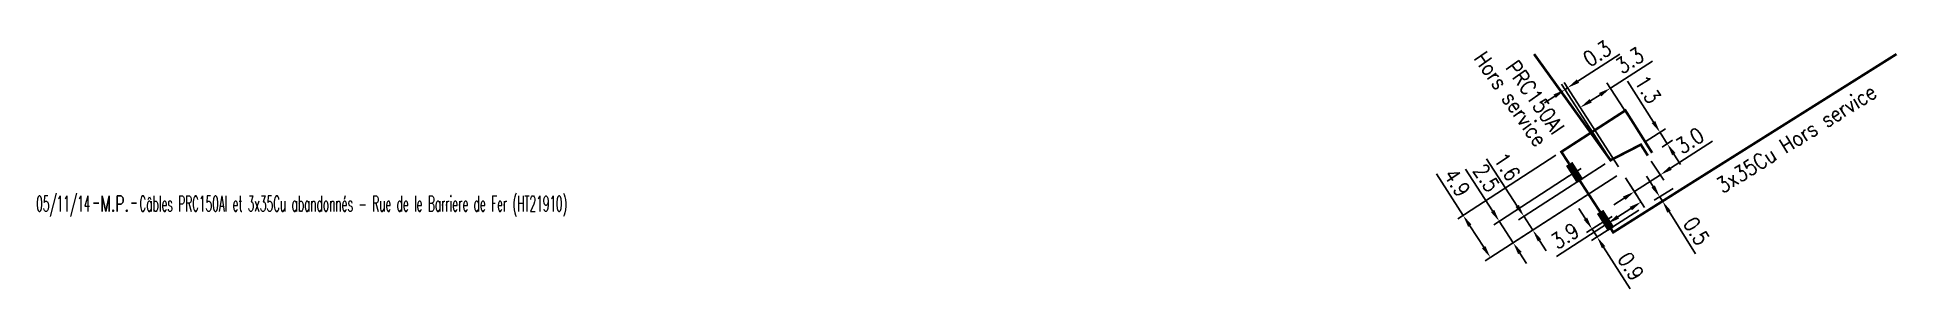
# Model space of a CAD drawing. Header units: millimetres. Extents: x 76015 to 76196, y 157977 to 158002.
import ezdxf
from ezdxf.enums import TextEntityAlignment as Align

# ---------------------------------------------------------------- set-up
doc = ezdxf.new("R2010")
doc.units = ezdxf.units.MM
doc.layers.get('0').update_dxf_attribs({"linetype": 'CONTINUOUS'})
doc.layers.get('DEFPOINTS').update_dxf_attribs({"linetype": 'CONTINUOUS'})
doc.layers.add('M_300', color=7, linetype='CONTINUOUS')
doc.layers.add('M_908', color=252, linetype='CONTINUOUS')
doc.styles.add('M_ROMANS', font='ROMANS.shx', dxfattribs={"width": 0.75})
doc.styles.get("Standard").update_dxf_attribs({"font": 'romans.shx', "width": 0.85})
doc.linetypes.add('MT_HS', pattern='A,2,-1,["E",Standard,S=0.85,R=0,X=-0.27,Y=-0.4],-1', length=4)
doc.dimstyles.get("Standard").update_dxf_attribs({"dimtxt": 1.5, "dimasz": 1.2, "dimexe": 0.625, "dimexo": 0.625, "dimgap": 0.25, "dimtad": 1, "dimdec": 1, "dimzin": 0, "dimdsep": 46, "dimtxsty": 'Standard', "dimcen": -0.5, "dimadec": 0, "dimazin": 0, "dimtfac": 1, "dimtdec": 1, "dimtmove": 0, "dimatfit": 3, "dimfxl": 1, "dimtolj": 1, "dimtzin": 0, "dimarcsym": 0})

# ---------------------------------------------------------------- blocks, each defined once
blk = doc.blocks.new('M_300_04')
at = {"color": 0, "linetype": 'Continuous'}
blk.add_line((0, 1.125), (0, -0.375), dxfattribs=at)
blk.add_solid([(-1, 0.75), (-1, 0), (1, 0.75), (1, 0)], dxfattribs=at)
at = {"color": 0, "linetype": 'Continuous', "style": 'M_ROMANS', "width": 0.75, "flags": 3}
for tag, p in [('DEF_LEG', (0, -4.625)), ('DEF_COUP', (0, -7.125)), ('DEF_TYPE', (0, -9.625))]:
    blk.add_attdef(tag, text='', height=1.2, dxfattribs=at).set_placement(p, align=Align.MIDDLE)
blk = doc.blocks.new('*D1')
at = {"layer": 'DEFPOINTS', "color": 0, "linetype": 'Continuous'}
for p in [(76171.99, 157990.09), (76169.47, 157988.46), (76170.69, 157986.58)]:
    blk.add_point(p, dxfattribs=at)
at = {"layer": 'M_908', "color": 0, "linetype": 'Continuous', "lineweight": -2}
for p, q in [((76174.21, 157988.86), (76178.3, 157991.51)), ((76169.81, 157987.93), (76171.03, 157986.06)), ((76170.69, 157986.58), (76173.21, 157988.21)), ((76172.33, 157989.56), (76173.55, 157987.69)), ((76169.68, 157985.93), (76168.67, 157985.28))]:
    blk.add_line(p, q, dxfattribs=at)
at = {"layer": 'M_908', "color": 0, "linetype": 'Continuous'}
for points in [[(76174.11, 157989.03), (76174.32, 157988.7), (76173.21, 157988.21)], [(76169.57, 157986.1), (76169.79, 157985.76), (76170.69, 157986.58)]]:
    blk.add_solid(points, dxfattribs=at)
at = {"layer": 'M_908', "color": 0, "linetype": 'Continuous', "insert": (76176.08, 157991.56), "char_height": 1.5, "attachment_point": 5, "rotation": 32.9114}
blk.add_mtext('\\A1;3.0', dxfattribs=at)
blk = doc.blocks.new('*D2')
at = {"layer": 'DEFPOINTS', "color": 0, "linetype": 'Continuous'}
for p in [(76165.4, 157994.79), (76172.41, 157990.36), (76169.47, 157988.46)]:
    blk.add_point(p, dxfattribs=at)
at = {"layer": 'M_908', "color": 0, "linetype": 'Continuous', "lineweight": -2}
for p, q in [((76168.34, 157996.68), (76172.44, 157999.32)), ((76172.08, 157990.88), (76168, 157997.21)), ((76169.13, 157988.98), (76165.06, 157995.31)), ((76166.41, 157995.44), (76167.33, 157996.03))]:
    blk.add_line(p, q, dxfattribs=at)
at = {"layer": 'M_908', "color": 0, "linetype": 'Continuous'}
for points in [[(76166.3, 157995.61), (76166.52, 157995.27), (76165.4, 157994.79)], [(76167.22, 157996.2), (76167.44, 157995.87), (76168.34, 157996.68)]]:
    blk.add_solid(points, dxfattribs=at)
at = {"layer": 'M_908', "color": 0, "linetype": 'Continuous', "insert": (76170.22, 157999.38), "char_height": 1.5, "attachment_point": 5, "rotation": 32.7664}
blk.add_mtext('\\A1;3.3', dxfattribs=at)
blk = doc.blocks.new('*D3')
at = {"layer": 'DEFPOINTS', "color": 0, "linetype": 'Continuous'}
for p in [(76171.31, 157991.16), (76172.85, 157990.6), (76173.88, 157991.25)]:
    blk.add_point(p, dxfattribs=at)
at = {"layer": 'M_908', "color": 0, "linetype": 'Continuous', "lineweight": -2}
for p, q in [((76172.54, 157993.36), (76170, 157997.35)), ((76171.84, 157991.5), (76173.71, 157992.69)), ((76173.88, 157991.25), (76173.18, 157992.35)), ((76173.38, 157990.93), (76174.41, 157991.59)), ((76174.52, 157990.24), (76175.17, 157989.23))]:
    blk.add_line(p, q, dxfattribs=at)
at = {"layer": 'M_908', "color": 0, "linetype": 'Continuous'}
for points in [[(76172.71, 157993.47), (76172.37, 157993.26), (76173.18, 157992.35)], [(76174.69, 157990.35), (76174.36, 157990.13), (76173.88, 157991.25)]]:
    blk.add_solid(points, dxfattribs=at)
at = {"layer": 'M_908', "color": 0, "linetype": 'Continuous', "insert": (76171.99, 157996.55), "char_height": 1.5, "attachment_point": 5, "rotation": 302.4289}
blk.add_mtext('\\A1;1.3', dxfattribs=at)
blk = doc.blocks.new('*D4')
at = {"layer": 'DEFPOINTS', "color": 0, "linetype": 'Continuous'}
for p in [(76174.99, 157987.22), (76175.26, 157986.8), (76173.15, 157986.06)]:
    blk.add_point(p, dxfattribs=at)
at = {"layer": 'M_908', "color": 0, "linetype": 'Continuous', "lineweight": -2}
for p, q in [((76172.51, 157987.08), (76171.87, 157988.09)), ((76174.46, 157986.89), (76172.62, 157985.73)), ((76174.73, 157986.46), (76172.89, 157985.3)), ((76173.15, 157986.06), (76173.42, 157985.64)), ((76174.06, 157984.62), (76176.65, 157980.5))]:
    blk.add_line(p, q, dxfattribs=at)
at = {"layer": 'M_908', "color": 0, "linetype": 'Continuous'}
for points in [[(76172.68, 157987.18), (76172.34, 157986.97), (76173.15, 157986.06)], [(76174.22, 157984.73), (76173.89, 157984.51), (76173.42, 157985.64)]]:
    blk.add_solid(points, dxfattribs=at)
at = {"layer": 'M_908', "color": 0, "linetype": 'Continuous', "insert": (76176.73, 157982.72), "char_height": 1.5, "attachment_point": 5, "rotation": 302.1628}
blk.add_mtext('\\A1;0.5', dxfattribs=at)
blk = doc.blocks.new('*D5')
at = {"layer": 'DEFPOINTS', "color": 0, "linetype": 'Continuous'}
for p in [(76164.16, 157996.71), (76168.35, 157989.64), (76169.47, 157988.46)]:
    blk.add_point(p, dxfattribs=at)
at = {"layer": 'M_908', "color": 0, "linetype": 'Continuous', "lineweight": -2}
for p, q in [((76165.17, 157997.36), (76169.27, 157999.99)), ((76168.01, 157990.17), (76163.57, 157997.07)), ((76169.13, 157988.99), (76163.82, 157997.23)), ((76162.9, 157995.89), (76161.89, 157995.24)), ((76163.91, 157996.54), (76164.16, 157996.71))]:
    blk.add_line(p, q, dxfattribs=at)
at = {"layer": 'M_908', "color": 0, "linetype": 'Continuous'}
for points in [[(76165.06, 157997.53), (76165.28, 157997.19), (76164.16, 157996.71)], [(76162.79, 157996.06), (76163.01, 157995.72), (76163.91, 157996.54)]]:
    blk.add_solid(points, dxfattribs=at)
at = {"layer": 'M_908', "color": 0, "linetype": 'Continuous', "insert": (76167.05, 158000.05), "char_height": 1.5, "attachment_point": 5, "rotation": 32.7777}
blk.add_mtext('\\A1;0.3', dxfattribs=at)
blk = doc.blocks.new('*D6')
at = {"layer": 'DEFPOINTS', "color": 0, "linetype": 'Continuous'}
for p in [(76168.35, 157989.64), (76169.47, 157988.46), (76160.76, 157982.82)]:
    blk.add_point(p, dxfattribs=at)
at = {"layer": 'M_908', "color": 0, "linetype": 'Continuous', "lineweight": -2}
for p, q in [((76159.24, 157985.17), (76156.26, 157989.79)), ((76167.83, 157989.3), (76159.37, 157983.83)), ((76168.95, 157988.12), (76160.24, 157982.48)), ((76160.76, 157982.82), (76159.89, 157984.17)), ((76161.41, 157981.82), (76162.07, 157980.81))]:
    blk.add_line(p, q, dxfattribs=at)
at = {"layer": 'M_908', "color": 0, "linetype": 'Continuous'}
for points in [[(76159.41, 157985.28), (76159.07, 157985.07), (76159.89, 157984.17)], [(76161.58, 157981.92), (76161.25, 157981.71), (76160.76, 157982.82)]]:
    blk.add_solid(points, dxfattribs=at)
at = {"layer": 'M_908', "color": 0, "linetype": 'Continuous', "insert": (76158.25, 157989), "char_height": 1.5, "attachment_point": 5, "rotation": 302.9098}
blk.add_mtext('\\A1;1.6', dxfattribs=at)
blk = doc.blocks.new('*D7')
at = {"layer": 'DEFPOINTS', "color": 0, "linetype": 'Continuous'}
for p in [(76163.55, 157990.46), (76169.47, 157988.46), (76156.62, 157980.15)]:
    blk.add_point(p, dxfattribs=at)
at = {"layer": 'M_908', "color": 0, "linetype": 'Continuous', "lineweight": -2}
for p, q in [((76163.02, 157990.12), (76153.44, 157983.92)), ((76153.96, 157984.26), (76151.35, 157988.3)), ((76168.95, 157988.12), (76156.1, 157979.81)), ((76155.97, 157981.15), (76154.61, 157983.25))]:
    blk.add_line(p, q, dxfattribs=at)
at = {"layer": 'M_908', "color": 0, "linetype": 'Continuous'}
for points in [[(76154.78, 157983.36), (76154.45, 157983.14), (76153.96, 157984.26)], [(76156.14, 157981.26), (76155.8, 157981.04), (76156.62, 157980.15)]]:
    blk.add_solid(points, dxfattribs=at)
at = {"layer": 'M_908', "color": 0, "linetype": 'Continuous', "insert": (76153.38, 157987.46), "char_height": 1.5, "attachment_point": 5, "rotation": 302.9098}
blk.add_mtext('\\A1;4.9', dxfattribs=at)
blk = doc.blocks.new('*D8')
at = {"layer": 'DEFPOINTS', "color": 0, "linetype": 'Continuous'}
for p in [(76164.84, 157988.44), (76169.47, 157988.46), (76158.85, 157981.58)]:
    blk.add_point(p, dxfattribs=at)
at = {"layer": 'M_300', "color": 0, "linetype": 'Continuous', "lineweight": -2}
for p, q in [((76156.84, 157984.69), (76154.19, 157988.78)), ((76164.32, 157988.1), (76156.96, 157983.34)), ((76168.95, 157988.12), (76158.32, 157981.24)), ((76158.85, 157981.58), (76157.49, 157983.68)), ((76159.5, 157980.58), (76160.15, 157979.57))]:
    blk.add_line(p, q, dxfattribs=at)
at = {"layer": 'M_300', "color": 0, "linetype": 'Continuous'}
for points in [[(76157, 157984.8), (76156.67, 157984.58), (76157.49, 157983.68)], [(76159.67, 157980.69), (76159.33, 157980.47), (76158.85, 157981.58)]]:
    blk.add_solid(points, dxfattribs=at)
at = {"layer": 'M_300', "color": 0, "linetype": 'Continuous', "insert": (76156.24, 157987.92), "char_height": 1.5, "attachment_point": 5, "rotation": 302.9098}
blk.add_mtext('\\A1;2.5', dxfattribs=at)
blk = doc.blocks.new('*D9')
at = {"layer": 'DEFPOINTS', "color": 0, "linetype": 'Continuous'}
for p in [(76169.47, 157988.46), (76171.34, 157985.57), (76167.86, 157983.76)]:
    blk.add_point(p, dxfattribs=at)
at = {"layer": 'M_908', "color": 0, "linetype": 'Continuous', "lineweight": -2}
for p, q in [((76169.81, 157987.93), (76171.68, 157985.04)), ((76170.33, 157984.92), (76169.07, 157984.1)), ((76168.06, 157983.45), (76163.06, 157980.24)), ((76168.2, 157983.23), (76168.4, 157982.93))]:
    blk.add_line(p, q, dxfattribs=at)
at = {"layer": 'M_908', "color": 0, "linetype": 'Continuous'}
for points in [[(76168.96, 157984.27), (76169.18, 157983.94), (76168.06, 157983.45)], [(76170.22, 157985.09), (76170.44, 157984.75), (76171.34, 157985.57)]]:
    blk.add_solid(points, dxfattribs=at)
at = {"layer": 'M_908', "color": 0, "linetype": 'Continuous', "insert": (76163.9, 157982.26), "char_height": 1.5, "attachment_point": 5, "rotation": 32.7946}
blk.add_mtext('\\A1;3.9', dxfattribs=at)
blk = doc.blocks.new('*D10')
at = {"layer": 'DEFPOINTS', "color": 0, "linetype": 'Continuous'}
for p in [(76171.64, 157985.1), (76167.86, 157983.76), (76167.03, 157982.16)]:
    blk.add_point(p, dxfattribs=at)
at = {"layer": 'M_300', "color": 0, "linetype": 'Continuous', "lineweight": -2}
for p, q in [((76165.9, 157983.93), (76165.26, 157984.94)), ((76171.11, 157984.76), (76166.5, 157981.82)), ((76167.34, 157983.42), (76166.02, 157982.58)), ((76166.55, 157982.92), (76167.03, 157982.16)), ((76167.67, 157981.15), (76170.26, 157977.09))]:
    blk.add_line(p, q, dxfattribs=at)
at = {"layer": 'M_300', "color": 0, "linetype": 'Continuous'}
for points in [[(76166.07, 157984.04), (76165.73, 157983.82), (76166.55, 157982.92)], [(76167.84, 157981.25), (76167.51, 157981.04), (76167.03, 157982.16)]]:
    blk.add_solid(points, dxfattribs=at)
at = {"layer": 'M_300', "color": 0, "linetype": 'Continuous', "insert": (76170.34, 157979.28), "char_height": 1.5, "attachment_point": 5, "rotation": 302.5011}
blk.add_mtext('\\A1;0.9', dxfattribs=at)
blk = doc.blocks.new('GIS_MODF')
at = {"color": 0, "linetype": 'Continuous', "flags": 128}
for points in [[(-2.18, -0.01), (-1.68, -0.01)], [(1.52, -0.01), (2.02, -0.01)]]:
    blk.add_lwpolyline(points, dxfattribs=at)
at = {"color": 0, "linetype": 'Continuous', "width": 0.5}
blk.add_attdef('DATE', text='', height=1.5, dxfattribs=at).set_placement((-2.5, -0.8), align=Align.RIGHT)
at = {"color": 0, "linetype": 'Continuous', "width": 1.771291}
blk.add_attdef('USER', text='', height=1.5, dxfattribs=at).set_placement((-1.51, -0.8), (1.28, -0.8), align=Align.FIT)
at = {"color": 0, "linetype": 'Continuous', "width": 0.5}
blk.add_attdef('DESC', (2.29, -0.8), '', height=1.5, dxfattribs=at)

msp = doc.modelspace()

# ---------------------------------------------------------------- linework, layer by layer
at = {"layer": 'M_908', "linetype": 'MT_HS', "const_width": 0.25, "flags": 128}
for points in [[(76171.99, 157990.09), (76171.31, 157991.16), (76168.35, 157989.64), (76160.89, 158000)], [(76164.31, 157989.29), (76163.55, 157990.46), (76169.8, 157994.5), (76172.41, 157990.36)], [(76167.33, 157984.6), (76165.38, 157987.6)]]:
    msp.add_lwpolyline(points, dxfattribs=at)
at = {"layer": 'M_908', "linetype": 'MT_HS', "flags": 128}
msp.add_lwpolyline([(76196.26, 158000, 0.25, 0.25, 0), (76175.26, 157986.8, 0.25, 0.25, 0), (76168.61, 157982.6, 0.25, 0.25, 0), (76168.61, 157982.6, 0.25, 0.25, 0), (76168.41, 157982.92, 0, 0, 0)], format="xyseb", dxfattribs=at)

# ---------------------------------------------------------------- block references
at = {"layer": 'M_300', "rotation": 302.2930928126293}
for p in [(76164.53, 157988.24), (76167.55, 157983.56)]:
    msp.add_blockref('M_300_04', p, dxfattribs=at)
at = {"layer": 'M_908', "linetype": 'Continuous'}
ref = msp.add_blockref('GIS_MODF', (76022.48, 157985.45), dxfattribs=at)
ref.add_attrib('DATE', '05/11/14', dxfattribs={"layer": '0', "color": 0, "linetype": 'Continuous', "height": 1.5, "width": 0.5}).set_placement((76019.98, 157984.65), align=Align.RIGHT)
ref.add_attrib('USER', 'M.P.', dxfattribs={"layer": '0', "color": 0, "linetype": 'Continuous', "height": 1.5, "width": 0.638826}).set_placement((76020.97, 157984.65), (76023.75, 157984.65), align=Align.FIT)
ref.add_attrib('DESC', 'Câbles PRC150Al et 3x35Cu abandonnés - Rue de le Barriere de Fer (HT21910)', (76024.77, 157984.65), dxfattribs={"layer": '0', "color": 0, "linetype": 'Continuous', "height": 1.5, "width": 0.5})

# ---------------------------------------------------------------- texts
at = {"layer": 'M_908', "linetype": 'Continuous', "width": 0.85}
for s, rotation, p in [('Hors service', 304.8506, (76154.95, 157999.57)), ('PRC150Al', 304.8506, (76158.05, 157998.68)), ('3x35Cu Hors service', 32.1628, (76179.29, 157986.36))]:
    msp.add_text(s, height=1.5, rotation=rotation, dxfattribs=at).set_placement(p)

# ---------------------------------------------------------------- dimensions: what is measured, and where the dimension line sits
at = {"layer": 'M_300', "linetype": 'Continuous'}
for base, p1, p2, angle, picture, middle in [((76158.85, 157981.58), (76164.84, 157988.44), (76169.47, 157988.46), 122.9098, '*D8', (76155.19, 157987.24)), ((76167.03, 157982.16), (76167.86, 157983.76), (76171.64, 157985.1), 122.5011, '*D10', (76169.29, 157978.61))]:
    dim = msp.add_linear_dim(base=base, p1=p1, p2=p2, angle=angle, dimstyle='Standard', override={"dimgap": 0.5}, dxfattribs=at)
    dim.commit()
    dim.dimension.update_dxf_attribs({"geometry": picture, "text_midpoint": middle, "dimtype": 160})
at = {"layer": 'M_908', "linetype": 'Continuous'}
for base, p1, p2, angle, picture, middle in [((76164.16, 157996.71), (76168.35, 157989.64), (76169.47, 157988.46), 212.7777, '*D5', (76167.72, 157999)), ((76173.88, 157991.25), (76171.31, 157991.16), (76172.85, 157990.6), 122.4289, '*D3', (76170.94, 157995.88)), ((76170.69, 157986.58), (76171.99, 157990.09), (76169.47, 157988.46), 32.9114, '*D1', (76176.76, 157990.51)), ((76156.62, 157980.15), (76163.55, 157990.46), (76169.47, 157988.46), 122.9098, '*D7', (76152.33, 157986.78)), ((76160.76, 157982.82), (76168.35, 157989.64), (76169.47, 157988.46), 122.9098, '*D6', (76157.2, 157988.32)), ((76171.34, 157985.57), (76167.86, 157983.76), (76169.47, 157988.46), 212.7946, '*D9', (76164.58, 157981.21)), ((76173.15, 157986.06), (76175.26, 157986.8), (76174.99, 157987.22), 302.1628, '*D4', (76175.67, 157982.05))]:
    dim = msp.add_linear_dim(base=base, p1=p1, p2=p2, angle=angle, dimstyle='Standard', override={"dimgap": 0.5}, dxfattribs=at)
    dim.commit()
    dim.dimension.update_dxf_attribs({"geometry": picture, "text_midpoint": middle, "dimtype": 160})
dim = msp.add_linear_dim(base=(76165.4, 157994.79), p1=(76172.41, 157990.36), p2=(76169.47, 157988.46), angle=32.7664, text='3.3', dimstyle='Standard', override={"dimgap": 0.5}, dxfattribs=at)
dim.commit()
dim.dimension.update_dxf_attribs({"geometry": '*D2', "text_midpoint": (76170.89, 157998.33), "dimtype": 160})

doc.saveas('drawing.dxf')
